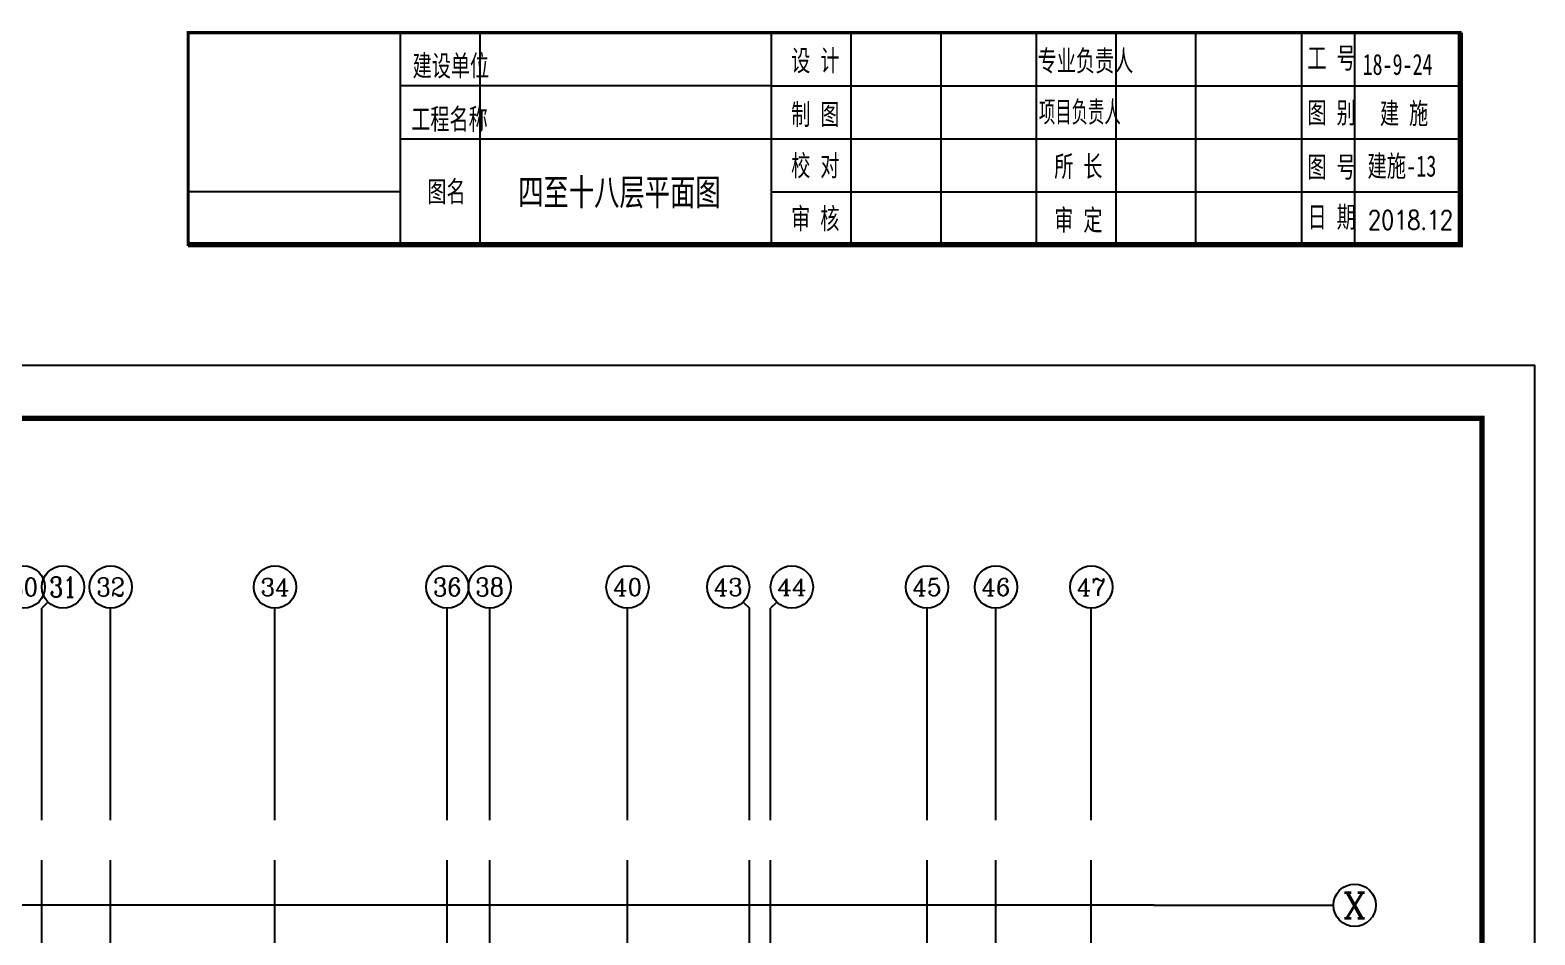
# Model space of a CAD drawing. Header units: metres. Extents: x -2059701 to -1976317, y -1316185 to -1264697.
# Drawn here: x -2013789 to -1985401, y -1283186 to -1266115 of the extents above; entities that cross this region are included whole.
import ezdxf
from ezdxf.enums import TextEntityAlignment as Align

# ---------------------------------------------------------------- set-up
doc = ezdxf.new("R2010")
doc.units = ezdxf.units.M
for name, color, linetype in [('AXIS', 7, 'Continuous'), ('AXIS_TEXT', 7, 'Continuous'), ('DOTE', 7, 'Continuous'), ('PUB_TEXT', 7, 'Continuous'), ('PUB_TITLE', 7, 'Continuous'), ('TUK', 7, 'Continuous')]:
    doc.layers.add(name, color=color, linetype=linetype)
doc.styles.add('_HZTXT', font='txt.shx')
doc.styles.add('_TCH_AXIS', font='COMPLEX')
doc.styles.add('bzhz', font='BZXW')
doc.styles.add('COMPLEX', font='COMPLEX')
doc.styles.add('HZ', font='txt')
doc.styles.add('HZTXT', font='txt')

# ---------------------------------------------------------------- blocks, each defined once
blk = doc.blocks.new('_AXISO')
blk.add_circle((0, 0), 0.5)
at = {"layer": 'AXIS_TEXT', "style": 'COMPLEX', "width": 1.041667}
blk.add_attdef('A', text='', height=0.56, dxfattribs=at).set_placement((-0.25, -0.28), (0.25, -0.28), align=Align.FIT)

msp = doc.modelspace()

# ---------------------------------------------------------------- linework, layer by layer
for p, q in [((-2006807, -1266165), (-1986807, -1266165)), ((-2006807, -1266165), (-2006807, -1270165)), ((-2005307, -1266165), (-2005307, -1270165)), ((-1999807, -1266165), (-1999807, -1270165)), ((-1998307, -1266165), (-1998307, -1270165)), ((-1996610, -1266165), (-1996610, -1270165)), ((-1994807, -1266165), (-1994807, -1270165)), ((-1994807, -1266165), (-1994807, -1270165)), ((-1993307, -1266165), (-1993307, -1270165)), ((-1991807, -1266165), (-1991807, -1270165)), ((-1989807, -1266165), (-1989807, -1270165)), ((-1989807, -1266165), (-1989807, -1270165)), ((-1988807, -1266165), (-1988807, -1270165)), ((-1999807, -1267165), (-2006807, -1267165)), ((-2006807, -1269165), (-2010807, -1269165))]:
    msp.add_line(p, q)
at = {"const_width": 60}
msp.add_lwpolyline([(-1986781, -1266165), (-2010807, -1266165), (-2010807, -1270191)], dxfattribs=at)
at = {"layer": 'AXIS'}
for p, q in [((-2013452, -1276906), (-2013569, -1277023)), ((-2013569, -1281023), (-2013569, -1277023)), ((-2012269, -1281023), (-2012269, -1277023)), ((-2009169, -1281023), (-2009169, -1277023)), ((-2005919, -1281023), (-2005919, -1277023)), ((-2005119, -1281023), (-2005119, -1277023)), ((-2002519, -1281023), (-2002519, -1277023)), ((-2000336, -1276906), (-2000219, -1277023)), ((-2000219, -1281023), (-2000219, -1277023)), ((-1999702, -1276906), (-1999819, -1277023)), ((-1999819, -1281023), (-1999819, -1277023)), ((-1996869, -1281023), (-1996869, -1277023)), ((-1995569, -1281023), (-1995569, -1277023)), ((-1993769, -1281023), (-1993769, -1277023)), ((-1992581, -1282626), (-1989202, -1282626))]:
    msp.add_line(p, q, dxfattribs=at)
at = {"layer": 'DOTE'}
for p, q in [((-2013569, -1301226), (-2013569, -1281777)), ((-2012269, -1292876), (-2012269, -1281777)), ((-2009169, -1290576), (-2009169, -1281777)), ((-2005919, -1292876), (-2005919, -1281777)), ((-2005119, -1292776), (-2005119, -1281777)), ((-2002519, -1293083), (-2002519, -1281777)), ((-2000219, -1290931), (-2000219, -1281777)), ((-1999819, -1292876), (-1999819, -1281777)), ((-1999819, -1292776), (-1999819, -1281777)), ((-1996869, -1301026), (-1996869, -1281777)), ((-1995569, -1296949), (-1995569, -1281777)), ((-1993769, -1301026), (-1993769, -1281777)), ((-1992581, -1282626), (-2050109, -1282626))]:
    msp.add_line(p, q, dxfattribs=at)
at = {"layer": 'PUB_TEXT'}
for p, q in [((-1999807, -1267165), (-1986807, -1267165)), ((-2006807, -1268165), (-1986807, -1268165)), ((-1999807, -1269165), (-1986807, -1269165))]:
    msp.add_line(p, q, dxfattribs=at)
at = {"layer": 'PUB_TITLE'}
msp.add_lwpolyline([(-2059701, -1314442), (-1985401, -1314442), (-1985401, -1272442), (-2059701, -1272442)], close=True, dxfattribs=at)
at = {"layer": 'PUB_TITLE', "const_width": 100}
msp.add_lwpolyline([(-2057201, -1313442), (-1986401, -1313442), (-1986401, -1273442), (-2057201, -1273442)], close=True, dxfattribs=at)
at = {"layer": 'TUK', "const_width": 100}
msp.add_lwpolyline([(-2010807, -1270165), (-1986807, -1270165), (-1986807, -1266165)], dxfattribs=at)

# ---------------------------------------------------------------- block references
at = {"layer": 'AXIS'}
ref = msp.add_blockref('_AXISO', (-2013909, -1276623), dxfattribs=dict(at, xscale=800, yscale=800, zscale=800))
ref.add_attrib('A', '30', dxfattribs={"layer": 'AXIS_TEXT', "height": 343.6, "style": '_TCH_AXIS'}).set_placement((-2014179, -1276795), (-2013639, -1276795), align=Align.FIT)
ref = msp.add_blockref('_AXISO', (-2013169, -1276623), dxfattribs=dict(at, xscale=800, yscale=800, zscale=800))
ref.add_attrib('A', '31', dxfattribs={"layer": 'AXIS_TEXT', "height": 384, "style": '_TCH_AXIS'}).set_placement((-2013425, -1276815), (-2012913, -1276815), align=Align.FIT)
ref = msp.add_blockref('_AXISO', (-2012269, -1276623), dxfattribs=dict(at, xscale=800, yscale=800, zscale=800))
ref.add_attrib('A', '32', dxfattribs={"layer": 'AXIS_TEXT', "height": 343.6, "style": '_TCH_AXIS'}).set_placement((-2012539, -1276795), (-2011999, -1276795), align=Align.FIT)
ref = msp.add_blockref('_AXISO', (-2009169, -1276623), dxfattribs=dict(at, xscale=800, yscale=800, zscale=800))
ref.add_attrib('A', '34', dxfattribs={"layer": 'AXIS_TEXT', "height": 329.3, "style": '_TCH_AXIS'}).set_placement((-2009443, -1276788), (-2008894, -1276788), align=Align.FIT)
ref = msp.add_blockref('_AXISO', (-2005919, -1276623), dxfattribs=dict(at, xscale=800, yscale=800, zscale=800))
ref.add_attrib('A', '36', dxfattribs={"layer": 'AXIS_TEXT', "height": 343.6, "style": '_TCH_AXIS'}).set_placement((-2006189, -1276795), (-2005649, -1276795), align=Align.FIT)
ref = msp.add_blockref('_AXISO', (-2005119, -1276623), dxfattribs=dict(at, xscale=800, yscale=800, zscale=800))
ref.add_attrib('A', '38', dxfattribs={"layer": 'AXIS_TEXT', "height": 343.6, "style": '_TCH_AXIS'}).set_placement((-2005389, -1276795), (-2004849, -1276795), align=Align.FIT)
ref = msp.add_blockref('_AXISO', (-2002519, -1276623), dxfattribs=dict(at, xscale=800, yscale=800, zscale=800))
ref.add_attrib('A', '40', dxfattribs={"layer": 'AXIS_TEXT', "height": 329.3, "style": '_TCH_AXIS'}).set_placement((-2002793, -1276788), (-2002244, -1276788), align=Align.FIT)
ref = msp.add_blockref('_AXISO', (-2000619, -1276623), dxfattribs=dict(at, xscale=800, yscale=800, zscale=800))
ref.add_attrib('A', '43', dxfattribs={"layer": 'AXIS_TEXT', "height": 329.3, "style": '_TCH_AXIS'}).set_placement((-2000893, -1276788), (-2000344, -1276788), align=Align.FIT)
ref = msp.add_blockref('_AXISO', (-1999419, -1276623), dxfattribs=dict(at, xscale=800, yscale=800, zscale=800))
ref.add_attrib('A', '44', dxfattribs={"layer": 'AXIS_TEXT', "height": 315.9, "style": '_TCH_AXIS'}).set_placement((-1999697, -1276781), (-1999140, -1276781), align=Align.FIT)
ref = msp.add_blockref('_AXISO', (-1996869, -1276623), dxfattribs=dict(at, xscale=800, yscale=800, zscale=800))
ref.add_attrib('A', '45', dxfattribs={"layer": 'AXIS_TEXT', "height": 329.3, "style": '_TCH_AXIS'}).set_placement((-1997143, -1276788), (-1996594, -1276788), align=Align.FIT)
ref = msp.add_blockref('_AXISO', (-1995569, -1276623), dxfattribs=dict(at, xscale=800, yscale=800, zscale=800))
ref.add_attrib('A', '46', dxfattribs={"layer": 'AXIS_TEXT', "height": 329.3, "style": '_TCH_AXIS'}).set_placement((-1995843, -1276788), (-1995294, -1276788), align=Align.FIT)
ref = msp.add_blockref('_AXISO', (-1993769, -1276623), dxfattribs=dict(at, xscale=800, yscale=800, zscale=800))
ref.add_attrib('A', '47', dxfattribs={"layer": 'AXIS_TEXT', "height": 329.3, "style": '_TCH_AXIS'}).set_placement((-1994043, -1276788), (-1993494, -1276788), align=Align.FIT)
ref = msp.add_blockref('_AXISO', (-1988802, -1282626), dxfattribs=dict(at, xscale=800, yscale=800, zscale=800))
ref.add_attrib('A', 'X', dxfattribs={"layer": 'AXIS_TEXT', "height": 486, "style": '_TCH_AXIS'}).set_placement((-1989011, -1282869), (-1988594, -1282869), align=Align.FIT)

# ---------------------------------------------------------------- texts
for s, height, style, width, p in [('建设单位', 396, 'HZ', 0.7, (-2006572, -1266985)), ('设 计', 396, 'HZ', 0.7, (-1999431, -1266887)), ('专业负责人', 396, 'HZ', 0.7, (-1994780, -1266891)), ('工 号', 396, 'HZ', 0.7, (-1989691, -1266838)), ('18-9-24', 396, 'HZ', 0.7, (-1988652, -1266960)), ('制 图', 396, 'HZ', 0.7, (-1999431, -1267902)), ('项目负责人', 396, 'HZ', 0.6, (-1994758, -1267855)), ('图 别', 396, 'HZ', 0.7, (-1989691, -1267871)), ('建 施', 396, 'HZ', 0.7, (-1988324, -1267884)), ('工程名称', 396, 'HZ', 0.7, (-2006597, -1267991)), ('校 对', 396, 'HZ', 0.7, (-1999431, -1268870)), ('所 长', 396, 'HZ', 0.7, (-1994468, -1268882)), ('图 号', 396, 'HZ', 0.7, (-1989691, -1268895)), ('建施-13', 400, 'HZTXT', 0.7, (-1988559, -1268879)), ('图名', 396, 'HZ', 0.7, (-2006294, -1269359)), ('四至十八层平面图', 500, 'bzhz', 0.7, (-2004581, -1269422)), ('审 核', 396, 'HZ', 0.7, (-1999431, -1269867)), ('审 定', 396, 'HZ', 0.7, (-1994468, -1269895)), ('日 期', 396, 'HZ', 0.7, (-1989691, -1269839))]:
    msp.add_text(s, height=height, dxfattribs=dict(style=style, width=width)).set_placement(p)
at = {"layer": 'PUB_TEXT', "style": '_HZTXT', "width": 0.8}
msp.add_text('2018.12', height=360, dxfattribs=at).set_placement((-1988549, -1269878))

doc.saveas('drawing.dxf')
